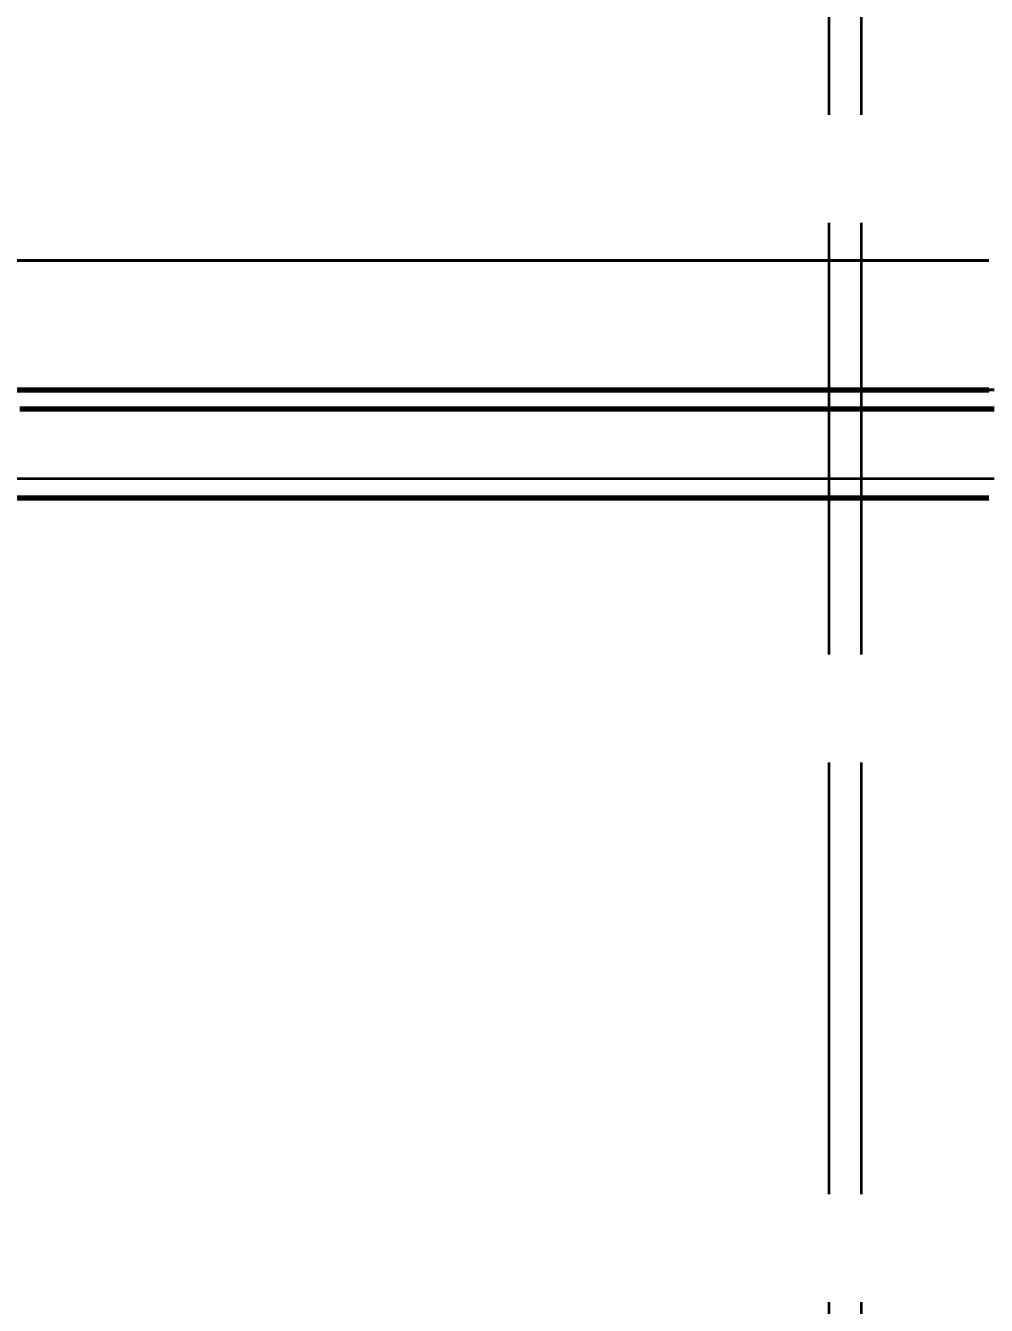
# Model space of a CAD drawing. Header units: millimetres. Extents: x 0 to 2208, y 0 to 420.
# Drawn here: x 95.26 to 104.16, y 209.91 to 221.77 of the extents above; entities that cross this region are included whole.
import ezdxf

# ---------------------------------------------------------------- set-up
doc = ezdxf.new("R2010")
doc.units = ezdxf.units.MM
doc.linetypes.add('IRAM-E-TRAZOS', pattern=[5, 4, -1])
for name, color, linetype, lineweight in [('01-VISIBLE', 7, 'CONTINUOUS', 70), ('02-OCULTA', 4, 'IRAM-E-TRAZOS', 35), ('04-COTA', 3, 'CONTINUOUS', 18)]:
    doc.layers.add(name, color=color, linetype=linetype, lineweight=lineweight)
doc.styles.add('ISO3098', font='isocpeur.ttf')
doc.dimstyles.new('FLAMA-IRAM', dxfattribs={"dimtxt": 3.5, "dimasz": 3.5, "dimexe": 2, "dimexo": 1.5, "dimgap": 1, "dimtad": 1, "dimdec": 1, "dimtxsty": 'ISO3098', "dimblk": 'IRAM_FLECHA', "dimblk1": 'IRAM_FLECHA', "dimblk2": 'IRAM_FLECHA', "dimcen": 2.5, "dimclrd": 256, "dimclre": 256, "dimclrt": 256, "dimazin": 3, "dimtfac": 1, "dimtmove": 0, "dimatfit": 3, "dimlwd": 18, "dimlwe": 18})

# ---------------------------------------------------------------- blocks, each defined once
blk = doc.blocks.new('IRAM_FLECHA')
blk.add_solid([(0, 0), (-1, 0.125), (-1, -0.125)])

msp = doc.modelspace()

# ---------------------------------------------------------------- linework, layer by layer
at = {"layer": '01-VISIBLE'}
for points in [[(95.183, 218.391), (95.283, 218.391), (95.383, 218.391), (95.483, 218.391), (95.583, 218.391), (95.683, 218.391), (95.783, 218.391), (95.883, 218.391), (95.983, 218.391), (96.083, 218.391), (96.183, 218.391), (96.283, 218.391), (96.383, 218.391), (96.483, 218.391), (96.583, 218.391), (96.683, 218.391), (96.783, 218.391), (96.883, 218.391), (96.983, 218.391), (97.083, 218.391), (97.183, 218.391), (97.283, 218.391), (97.383, 218.391), (97.483, 218.391), (97.583, 218.391), (97.683, 218.391), (97.783, 218.391), (97.883, 218.391), (97.983, 218.391), (98.083, 218.391), (98.183, 218.391), (98.283, 218.391), (98.383, 218.391), (98.483, 218.391), (98.583, 218.391), (98.683, 218.391), (98.783, 218.391), (98.883, 218.391), (98.983, 218.391), (99.083, 218.391), (99.183, 218.391), (99.283, 218.391), (99.383, 218.391), (99.483, 218.391), (99.583, 218.391), (99.683, 218.391), (99.783, 218.391), (99.883, 218.391), (99.983, 218.391), (100.083, 218.391), (100.183, 218.391), (100.283, 218.391), (100.383, 218.391), (100.483, 218.391), (100.583, 218.391), (100.683, 218.391), (100.783, 218.391), (100.883, 218.391), (100.983, 218.391), (101.083, 218.391), (101.183, 218.391), (101.283, 218.391), (101.383, 218.391), (101.483, 218.391), (101.583, 218.391), (101.683, 218.391), (101.783, 218.391), (101.883, 218.391), (101.983, 218.391), (102.083, 218.391), (102.183, 218.391), (102.283, 218.391), (102.383, 218.391), (102.483, 218.391), (102.583, 218.391), (102.683, 218.391), (102.783, 218.391), (102.883, 218.391), (102.983, 218.391), (103.083, 218.391), (103.183, 218.391), (103.283, 218.391), (103.383, 218.391), (103.483, 218.391), (103.583, 218.391), (103.683, 218.391), (103.783, 218.391), (103.883, 218.391), (103.983, 218.391), (104.083, 218.391), (104.183, 218.391)], [(104.231, 218.211), (104.131, 218.211), (104.031, 218.211), (103.93, 218.211), (103.83, 218.211), (103.73, 218.211), (103.63, 218.211), (103.529, 218.211), (103.429, 218.211), (103.329, 218.211), (103.229, 218.211), (103.128, 218.211), (103.028, 218.211), (102.928, 218.211), (102.827, 218.211), (102.727, 218.211), (102.627, 218.211), (102.527, 218.211), (102.426, 218.211), (102.326, 218.211), (102.226, 218.211), (102.125, 218.211), (102.025, 218.211), (101.925, 218.211), (101.825, 218.211), (101.724, 218.211), (101.624, 218.211), (101.524, 218.211), (101.424, 218.211), (101.323, 218.211), (101.223, 218.211), (101.123, 218.211), (101.022, 218.211), (100.922, 218.211), (100.822, 218.211), (100.722, 218.211), (100.621, 218.211), (100.521, 218.211), (100.421, 218.211), (100.32, 218.211), (100.22, 218.211), (100.12, 218.211), (100.02, 218.211), (99.919, 218.211), (99.819, 218.211), (99.719, 218.211), (99.618, 218.211), (99.518, 218.211), (99.418, 218.211), (99.318, 218.211), (99.217, 218.211), (99.117, 218.211), (99.017, 218.211), (98.917, 218.211), (98.816, 218.211), (98.716, 218.211), (98.616, 218.211), (98.515, 218.211), (98.415, 218.211), (98.315, 218.211), (98.215, 218.211), (98.114, 218.211), (98.014, 218.211), (97.914, 218.211), (97.813, 218.211), (97.713, 218.211), (97.613, 218.211), (97.513, 218.211), (97.412, 218.211), (97.312, 218.211), (97.212, 218.211), (97.111, 218.211), (97.011, 218.211), (96.911, 218.211), (96.811, 218.211), (96.71, 218.211), (96.61, 218.211), (96.51, 218.211), (96.41, 218.211), (96.309, 218.211), (96.209, 218.211), (96.109, 218.211), (96.008, 218.211), (95.908, 218.211), (95.808, 218.211), (95.708, 218.211), (95.607, 218.211), (95.507, 218.211), (95.407, 218.211), (95.306, 218.211), (95.206, 218.211)], [(95.183, 217.391), (95.283, 217.391), (95.383, 217.391), (95.483, 217.391), (95.583, 217.391), (95.683, 217.391), (95.783, 217.391), (95.883, 217.391), (95.983, 217.391), (96.083, 217.391), (96.183, 217.391), (96.283, 217.391), (96.383, 217.391), (96.483, 217.391), (96.583, 217.391), (96.683, 217.391), (96.783, 217.391), (96.883, 217.391), (96.983, 217.391), (97.083, 217.391), (97.183, 217.391), (97.283, 217.391), (97.383, 217.391), (97.483, 217.391), (97.583, 217.391), (97.683, 217.391), (97.783, 217.391), (97.883, 217.391), (97.983, 217.391), (98.083, 217.391), (98.183, 217.391), (98.283, 217.391), (98.383, 217.391), (98.483, 217.391), (98.583, 217.391), (98.683, 217.391), (98.783, 217.391), (98.883, 217.391), (98.983, 217.391), (99.083, 217.391), (99.183, 217.391), (99.283, 217.391), (99.383, 217.391), (99.483, 217.391), (99.583, 217.391), (99.683, 217.391), (99.783, 217.391), (99.883, 217.391), (99.983, 217.391), (100.083, 217.391), (100.183, 217.391), (100.283, 217.391), (100.383, 217.391), (100.483, 217.391), (100.583, 217.391), (100.683, 217.391), (100.783, 217.391), (100.883, 217.391), (100.983, 217.391), (101.083, 217.391), (101.183, 217.391), (101.283, 217.391), (101.383, 217.391), (101.483, 217.391), (101.583, 217.391), (101.683, 217.391), (101.783, 217.391), (101.883, 217.391), (101.983, 217.391), (102.083, 217.391), (102.183, 217.391), (102.283, 217.391), (102.383, 217.391), (102.483, 217.391), (102.583, 217.391), (102.683, 217.391), (102.783, 217.391), (102.883, 217.391), (102.983, 217.391), (103.083, 217.391), (103.183, 217.391), (103.283, 217.391), (103.383, 217.391), (103.483, 217.391), (103.583, 217.391), (103.683, 217.391), (103.783, 217.391), (103.883, 217.391), (103.983, 217.391), (104.083, 217.391), (104.183, 217.391)]]:
    msp.add_lwpolyline(points, dxfattribs=at)
at = {"layer": '02-OCULTA'}
for p, q in [((102.703, 125.939), (102.703, 231.319)), ((103.003, 125.939), (103.003, 231.319))]:
    msp.add_line(p, q, dxfattribs=at)
for points in [[(104.183, 219.591), (104.083, 219.591), (103.983, 219.591), (103.883, 219.591), (103.783, 219.591), (103.683, 219.591), (103.583, 219.591), (103.483, 219.591), (103.383, 219.591), (103.283, 219.591), (103.183, 219.591), (103.083, 219.591), (102.983, 219.591), (102.883, 219.591), (102.783, 219.591), (102.683, 219.591), (102.583, 219.591), (102.483, 219.591), (102.383, 219.591), (102.283, 219.591), (102.183, 219.591), (102.083, 219.591), (101.983, 219.591), (101.883, 219.591), (101.783, 219.591), (101.683, 219.591), (101.583, 219.591), (101.483, 219.591), (101.383, 219.591), (101.283, 219.591), (101.183, 219.591), (101.083, 219.591), (100.983, 219.591), (100.883, 219.591), (100.783, 219.591), (100.683, 219.591), (100.583, 219.591), (100.483, 219.591), (100.383, 219.591), (100.283, 219.591), (100.183, 219.591), (100.083, 219.591), (99.983, 219.591), (99.883, 219.591), (99.783, 219.591), (99.683, 219.591), (99.583, 219.591), (99.483, 219.591), (99.383, 219.591), (99.283, 219.591), (99.183, 219.591), (99.083, 219.591), (98.983, 219.591), (98.883, 219.591), (98.783, 219.591), (98.683, 219.591), (98.583, 219.591), (98.483, 219.591), (98.383, 219.591), (98.283, 219.591), (98.183, 219.591), (98.083, 219.591), (97.983, 219.591), (97.883, 219.591), (97.783, 219.591), (97.683, 219.591), (97.583, 219.591), (97.483, 219.591), (97.383, 219.591), (97.283, 219.591), (97.183, 219.591), (97.083, 219.591), (96.983, 219.591), (96.883, 219.591), (96.783, 219.591), (96.683, 219.591), (96.583, 219.591), (96.483, 219.591), (96.383, 219.591), (96.283, 219.591), (96.183, 219.591), (96.083, 219.591), (95.983, 219.591), (95.883, 219.591), (95.783, 219.591), (95.683, 219.591), (95.583, 219.591), (95.483, 219.591), (95.383, 219.591), (95.283, 219.591), (95.183, 219.591)], [(95.183, 219.591), (95.283, 219.591), (95.383, 219.591), (95.483, 219.591), (95.583, 219.591), (95.683, 219.591), (95.783, 219.591), (95.883, 219.591), (95.983, 219.591), (96.083, 219.591), (96.183, 219.591), (96.283, 219.591), (96.383, 219.591), (96.483, 219.591), (96.583, 219.591), (96.683, 219.591), (96.783, 219.591), (96.883, 219.591), (96.983, 219.591), (97.083, 219.591), (97.183, 219.591), (97.283, 219.591), (97.383, 219.591), (97.483, 219.591), (97.583, 219.591), (97.683, 219.591), (97.783, 219.591), (97.883, 219.591), (97.983, 219.591), (98.083, 219.591), (98.183, 219.591), (98.283, 219.591), (98.383, 219.591), (98.483, 219.591), (98.583, 219.591), (98.683, 219.591), (98.783, 219.591), (98.883, 219.591), (98.983, 219.591), (99.083, 219.591), (99.183, 219.591), (99.283, 219.591), (99.383, 219.591), (99.483, 219.591), (99.583, 219.591), (99.683, 219.591), (99.783, 219.591), (99.883, 219.591), (99.983, 219.591), (100.083, 219.591), (100.183, 219.591), (100.283, 219.591), (100.383, 219.591), (100.483, 219.591), (100.583, 219.591), (100.683, 219.591), (100.783, 219.591), (100.883, 219.591), (100.983, 219.591), (101.083, 219.591), (101.183, 219.591), (101.283, 219.591), (101.383, 219.591), (101.483, 219.591), (101.583, 219.591), (101.683, 219.591), (101.783, 219.591), (101.883, 219.591), (101.983, 219.591), (102.083, 219.591), (102.183, 219.591), (102.283, 219.591), (102.383, 219.591), (102.483, 219.591), (102.583, 219.591), (102.683, 219.591), (102.783, 219.591), (102.883, 219.591), (102.983, 219.591), (103.083, 219.591), (103.183, 219.591), (103.283, 219.591), (103.383, 219.591), (103.483, 219.591), (103.583, 219.591), (103.683, 219.591), (103.783, 219.591), (103.883, 219.591), (103.983, 219.591), (104.083, 219.591), (104.183, 219.591)], [(104.183, 219.591), (104.083, 219.591), (103.983, 219.591), (103.883, 219.591), (103.783, 219.591), (103.683, 219.591), (103.583, 219.591), (103.483, 219.591), (103.383, 219.591), (103.283, 219.591), (103.183, 219.591), (103.083, 219.591), (102.983, 219.591), (102.883, 219.591), (102.783, 219.591), (102.683, 219.591), (102.583, 219.591), (102.483, 219.591), (102.383, 219.591), (102.283, 219.591), (102.183, 219.591), (102.083, 219.591), (101.983, 219.591), (101.883, 219.591), (101.783, 219.591), (101.683, 219.591), (101.583, 219.591), (101.483, 219.591), (101.383, 219.591), (101.283, 219.591), (101.183, 219.591), (101.083, 219.591), (100.983, 219.591), (100.883, 219.591), (100.783, 219.591), (100.683, 219.591), (100.583, 219.591), (100.483, 219.591), (100.383, 219.591), (100.283, 219.591), (100.183, 219.591), (100.083, 219.591), (99.983, 219.591), (99.883, 219.591), (99.783, 219.591), (99.683, 219.591), (99.583, 219.591), (99.483, 219.591), (99.383, 219.591), (99.283, 219.591), (99.183, 219.591), (99.083, 219.591), (98.983, 219.591), (98.883, 219.591), (98.783, 219.591), (98.683, 219.591), (98.583, 219.591), (98.483, 219.591), (98.383, 219.591), (98.283, 219.591), (98.183, 219.591), (98.083, 219.591), (97.983, 219.591), (97.883, 219.591), (97.783, 219.591), (97.683, 219.591), (97.583, 219.591), (97.483, 219.591), (97.383, 219.591), (97.283, 219.591), (97.183, 219.591), (97.083, 219.591), (96.983, 219.591), (96.883, 219.591), (96.783, 219.591), (96.683, 219.591), (96.583, 219.591), (96.483, 219.591), (96.383, 219.591), (96.283, 219.591), (96.183, 219.591), (96.083, 219.591), (95.983, 219.591), (95.883, 219.591), (95.783, 219.591), (95.683, 219.591), (95.583, 219.591), (95.483, 219.591), (95.383, 219.591), (95.283, 219.591), (95.183, 219.591)], [(95.183, 219.591), (95.283, 219.591), (95.383, 219.591), (95.483, 219.591), (95.583, 219.591), (95.683, 219.591), (95.783, 219.591), (95.883, 219.591), (95.983, 219.591), (96.083, 219.591), (96.183, 219.591), (96.283, 219.591), (96.383, 219.591), (96.483, 219.591), (96.583, 219.591), (96.683, 219.591), (96.783, 219.591), (96.883, 219.591), (96.983, 219.591), (97.083, 219.591), (97.183, 219.591), (97.283, 219.591), (97.383, 219.591), (97.483, 219.591), (97.583, 219.591), (97.683, 219.591), (97.783, 219.591), (97.883, 219.591), (97.983, 219.591), (98.083, 219.591), (98.183, 219.591), (98.283, 219.591), (98.383, 219.591), (98.483, 219.591), (98.583, 219.591), (98.683, 219.591), (98.783, 219.591), (98.883, 219.591), (98.983, 219.591), (99.083, 219.591), (99.183, 219.591), (99.283, 219.591), (99.383, 219.591), (99.483, 219.591), (99.583, 219.591), (99.683, 219.591), (99.783, 219.591), (99.883, 219.591), (99.983, 219.591), (100.083, 219.591), (100.183, 219.591), (100.283, 219.591), (100.383, 219.591), (100.483, 219.591), (100.583, 219.591), (100.683, 219.591), (100.783, 219.591), (100.883, 219.591), (100.983, 219.591), (101.083, 219.591), (101.183, 219.591), (101.283, 219.591), (101.383, 219.591), (101.483, 219.591), (101.583, 219.591), (101.683, 219.591), (101.783, 219.591), (101.883, 219.591), (101.983, 219.591), (102.083, 219.591), (102.183, 219.591), (102.283, 219.591), (102.383, 219.591), (102.483, 219.591), (102.583, 219.591), (102.683, 219.591), (102.783, 219.591), (102.883, 219.591), (102.983, 219.591), (103.083, 219.591), (103.183, 219.591), (103.283, 219.591), (103.383, 219.591), (103.483, 219.591), (103.583, 219.591), (103.683, 219.591), (103.783, 219.591), (103.883, 219.591), (103.983, 219.591), (104.083, 219.591), (104.183, 219.591)], [(104.183, 218.391), (104.083, 218.391), (103.983, 218.391), (103.883, 218.391), (103.783, 218.391), (103.683, 218.391), (103.583, 218.391), (103.483, 218.391), (103.383, 218.391), (103.283, 218.391), (103.183, 218.391), (103.083, 218.391), (102.983, 218.391), (102.883, 218.391), (102.783, 218.391), (102.683, 218.391), (102.583, 218.391), (102.483, 218.391), (102.383, 218.391), (102.283, 218.391), (102.183, 218.391), (102.083, 218.391), (101.983, 218.391), (101.883, 218.391), (101.783, 218.391), (101.683, 218.391), (101.583, 218.391), (101.483, 218.391), (101.383, 218.391), (101.283, 218.391), (101.183, 218.391), (101.083, 218.391), (100.983, 218.391), (100.883, 218.391), (100.783, 218.391), (100.683, 218.391), (100.583, 218.391), (100.483, 218.391), (100.383, 218.391), (100.283, 218.391), (100.183, 218.391), (100.083, 218.391), (99.983, 218.391), (99.883, 218.391), (99.783, 218.391), (99.683, 218.391), (99.583, 218.391), (99.483, 218.391), (99.383, 218.391), (99.283, 218.391), (99.183, 218.391), (99.083, 218.391), (98.983, 218.391), (98.883, 218.391), (98.783, 218.391), (98.683, 218.391), (98.583, 218.391), (98.483, 218.391), (98.383, 218.391), (98.283, 218.391), (98.183, 218.391), (98.083, 218.391), (97.983, 218.391), (97.883, 218.391), (97.783, 218.391), (97.683, 218.391), (97.583, 218.391), (97.483, 218.391), (97.383, 218.391), (97.283, 218.391), (97.183, 218.391), (97.083, 218.391), (96.983, 218.391), (96.883, 218.391), (96.783, 218.391), (96.683, 218.391), (96.583, 218.391), (96.483, 218.391), (96.383, 218.391), (96.283, 218.391), (96.183, 218.391), (96.083, 218.391), (95.983, 218.391), (95.883, 218.391), (95.783, 218.391), (95.683, 218.391), (95.583, 218.391), (95.483, 218.391), (95.383, 218.391), (95.283, 218.391), (95.183, 218.391)], [(95.183, 218.391), (95.283, 218.391), (95.383, 218.391), (95.483, 218.391), (95.583, 218.391), (95.683, 218.391), (95.783, 218.391), (95.883, 218.391), (95.983, 218.391), (96.083, 218.391), (96.183, 218.391), (96.283, 218.391), (96.383, 218.391), (96.483, 218.391), (96.583, 218.391), (96.683, 218.391), (96.783, 218.391), (96.883, 218.391), (96.983, 218.391), (97.083, 218.391), (97.183, 218.391), (97.283, 218.391), (97.383, 218.391), (97.483, 218.391), (97.583, 218.391), (97.683, 218.391), (97.783, 218.391), (97.883, 218.391), (97.983, 218.391), (98.083, 218.391), (98.183, 218.391), (98.283, 218.391), (98.383, 218.391), (98.483, 218.391), (98.583, 218.391), (98.683, 218.391), (98.783, 218.391), (98.883, 218.391), (98.983, 218.391), (99.083, 218.391), (99.183, 218.391), (99.283, 218.391), (99.383, 218.391), (99.483, 218.391), (99.583, 218.391), (99.683, 218.391), (99.783, 218.391), (99.883, 218.391), (99.983, 218.391), (100.083, 218.391), (100.183, 218.391), (100.283, 218.391), (100.383, 218.391), (100.483, 218.391), (100.583, 218.391), (100.683, 218.391), (100.783, 218.391), (100.883, 218.391), (100.983, 218.391), (101.083, 218.391), (101.183, 218.391), (101.283, 218.391), (101.383, 218.391), (101.483, 218.391), (101.583, 218.391), (101.683, 218.391), (101.783, 218.391), (101.883, 218.391), (101.983, 218.391), (102.083, 218.391), (102.183, 218.391), (102.283, 218.391), (102.383, 218.391), (102.483, 218.391), (102.583, 218.391), (102.683, 218.391), (102.783, 218.391), (102.883, 218.391), (102.983, 218.391), (103.083, 218.391), (103.183, 218.391), (103.283, 218.391), (103.383, 218.391), (103.483, 218.391), (103.583, 218.391), (103.683, 218.391), (103.783, 218.391), (103.883, 218.391), (103.983, 218.391), (104.083, 218.391), (104.183, 218.391)], [(104.183, 218.391), (104.083, 218.391), (103.983, 218.391), (103.883, 218.391), (103.783, 218.391), (103.683, 218.391), (103.583, 218.391), (103.483, 218.391), (103.383, 218.391), (103.283, 218.391), (103.183, 218.391), (103.083, 218.391), (102.983, 218.391), (102.883, 218.391), (102.783, 218.391), (102.683, 218.391), (102.583, 218.391), (102.483, 218.391), (102.383, 218.391), (102.283, 218.391), (102.183, 218.391), (102.083, 218.391), (101.983, 218.391), (101.883, 218.391), (101.783, 218.391), (101.683, 218.391), (101.583, 218.391), (101.483, 218.391), (101.383, 218.391), (101.283, 218.391), (101.183, 218.391), (101.083, 218.391), (100.983, 218.391), (100.883, 218.391), (100.783, 218.391), (100.683, 218.391), (100.583, 218.391), (100.483, 218.391), (100.383, 218.391), (100.283, 218.391), (100.183, 218.391), (100.083, 218.391), (99.983, 218.391), (99.883, 218.391), (99.783, 218.391), (99.683, 218.391), (99.583, 218.391), (99.483, 218.391), (99.383, 218.391), (99.283, 218.391), (99.183, 218.391), (99.083, 218.391), (98.983, 218.391), (98.883, 218.391), (98.783, 218.391), (98.683, 218.391), (98.583, 218.391), (98.483, 218.391), (98.383, 218.391), (98.283, 218.391), (98.183, 218.391), (98.083, 218.391), (97.983, 218.391), (97.883, 218.391), (97.783, 218.391), (97.683, 218.391), (97.583, 218.391), (97.483, 218.391), (97.383, 218.391), (97.283, 218.391), (97.183, 218.391), (97.083, 218.391), (96.983, 218.391), (96.883, 218.391), (96.783, 218.391), (96.683, 218.391), (96.583, 218.391), (96.483, 218.391), (96.383, 218.391), (96.283, 218.391), (96.183, 218.391), (96.083, 218.391), (95.983, 218.391), (95.883, 218.391), (95.783, 218.391), (95.683, 218.391), (95.583, 218.391), (95.483, 218.391), (95.383, 218.391), (95.283, 218.391), (95.183, 218.391)], [(95.183, 218.391), (95.283, 218.391), (95.383, 218.391), (95.483, 218.391), (95.583, 218.391), (95.683, 218.391), (95.783, 218.391), (95.883, 218.391), (95.983, 218.391), (96.083, 218.391), (96.183, 218.391), (96.283, 218.391), (96.383, 218.391), (96.483, 218.391), (96.583, 218.391), (96.683, 218.391), (96.783, 218.391), (96.883, 218.391), (96.983, 218.391), (97.083, 218.391), (97.183, 218.391), (97.283, 218.391), (97.383, 218.391), (97.483, 218.391), (97.583, 218.391), (97.683, 218.391), (97.783, 218.391), (97.883, 218.391), (97.983, 218.391), (98.083, 218.391), (98.183, 218.391), (98.283, 218.391), (98.383, 218.391), (98.483, 218.391), (98.583, 218.391), (98.683, 218.391), (98.783, 218.391), (98.883, 218.391), (98.983, 218.391), (99.083, 218.391), (99.183, 218.391), (99.283, 218.391), (99.383, 218.391), (99.483, 218.391), (99.583, 218.391), (99.683, 218.391), (99.783, 218.391), (99.883, 218.391), (99.983, 218.391), (100.083, 218.391), (100.183, 218.391), (100.283, 218.391), (100.383, 218.391), (100.483, 218.391), (100.583, 218.391), (100.683, 218.391), (100.783, 218.391), (100.883, 218.391), (100.983, 218.391), (101.083, 218.391), (101.183, 218.391), (101.283, 218.391), (101.383, 218.391), (101.483, 218.391), (101.583, 218.391), (101.683, 218.391), (101.783, 218.391), (101.883, 218.391), (101.983, 218.391), (102.083, 218.391), (102.183, 218.391), (102.283, 218.391), (102.383, 218.391), (102.483, 218.391), (102.583, 218.391), (102.683, 218.391), (102.783, 218.391), (102.883, 218.391), (102.983, 218.391), (103.083, 218.391), (103.183, 218.391), (103.283, 218.391), (103.383, 218.391), (103.483, 218.391), (103.583, 218.391), (103.683, 218.391), (103.783, 218.391), (103.883, 218.391), (103.983, 218.391), (104.083, 218.391), (104.183, 218.391)], [(104.183, 218.391), (104.083, 218.391), (103.983, 218.391), (103.883, 218.391), (103.783, 218.391), (103.683, 218.391), (103.583, 218.391), (103.483, 218.391), (103.383, 218.391), (103.283, 218.391), (103.183, 218.391), (103.083, 218.391), (102.983, 218.391), (102.883, 218.391), (102.783, 218.391), (102.683, 218.391), (102.583, 218.391), (102.483, 218.391), (102.383, 218.391), (102.283, 218.391), (102.183, 218.391), (102.083, 218.391), (101.983, 218.391), (101.883, 218.391), (101.783, 218.391), (101.683, 218.391), (101.583, 218.391), (101.483, 218.391), (101.383, 218.391), (101.283, 218.391), (101.183, 218.391), (101.083, 218.391), (100.983, 218.391), (100.883, 218.391), (100.783, 218.391), (100.683, 218.391), (100.583, 218.391), (100.483, 218.391), (100.383, 218.391), (100.283, 218.391), (100.183, 218.391), (100.083, 218.391), (99.983, 218.391), (99.883, 218.391), (99.783, 218.391), (99.683, 218.391), (99.583, 218.391), (99.483, 218.391), (99.383, 218.391), (99.283, 218.391), (99.183, 218.391), (99.083, 218.391), (98.983, 218.391), (98.883, 218.391), (98.783, 218.391), (98.683, 218.391), (98.583, 218.391), (98.483, 218.391), (98.383, 218.391), (98.283, 218.391), (98.183, 218.391), (98.083, 218.391), (97.983, 218.391), (97.883, 218.391), (97.783, 218.391), (97.683, 218.391), (97.583, 218.391), (97.483, 218.391), (97.383, 218.391), (97.283, 218.391), (97.183, 218.391), (97.083, 218.391), (96.983, 218.391), (96.883, 218.391), (96.783, 218.391), (96.683, 218.391), (96.583, 218.391), (96.483, 218.391), (96.383, 218.391), (96.283, 218.391), (96.183, 218.391), (96.083, 218.391), (95.983, 218.391), (95.883, 218.391), (95.783, 218.391), (95.683, 218.391), (95.583, 218.391), (95.483, 218.391), (95.383, 218.391), (95.283, 218.391), (95.183, 218.391)], [(104.232, 218.391), (104.132, 218.391), (104.032, 218.391), (103.931, 218.391), (103.831, 218.391), (103.731, 218.391), (103.631, 218.391), (103.531, 218.391), (103.431, 218.391), (103.33, 218.391), (103.23, 218.391), (103.13, 218.391), (103.03, 218.391), (102.93, 218.391), (102.83, 218.391), (102.729, 218.391), (102.629, 218.391), (102.529, 218.391), (102.429, 218.391), (102.329, 218.391), (102.229, 218.391), (102.128, 218.391), (102.028, 218.391), (101.928, 218.391), (101.828, 218.391), (101.728, 218.391), (101.628, 218.391), (101.527, 218.391), (101.427, 218.391), (101.327, 218.391), (101.227, 218.391), (101.127, 218.391), (101.027, 218.391), (100.926, 218.391), (100.826, 218.391), (100.726, 218.391), (100.626, 218.391), (100.526, 218.391), (100.426, 218.391), (100.325, 218.391), (100.225, 218.391), (100.125, 218.391), (100.025, 218.391), (99.925, 218.391), (99.825, 218.391), (99.724, 218.391), (99.624, 218.391), (99.524, 218.391), (99.424, 218.391), (99.324, 218.391), (99.224, 218.391), (99.123, 218.391), (99.023, 218.391), (98.923, 218.391), (98.823, 218.391), (98.723, 218.391), (98.623, 218.391), (98.522, 218.391), (98.422, 218.391), (98.322, 218.391), (98.222, 218.391), (98.122, 218.391), (98.022, 218.391), (97.921, 218.391), (97.821, 218.391), (97.721, 218.391), (97.621, 218.391), (97.521, 218.391), (97.421, 218.391), (97.32, 218.391), (97.22, 218.391), (97.12, 218.391), (97.02, 218.391), (96.92, 218.391), (96.82, 218.391), (96.719, 218.391), (96.619, 218.391), (96.519, 218.391), (96.419, 218.391), (96.319, 218.391), (96.219, 218.391), (96.118, 218.391), (96.018, 218.391), (95.918, 218.391), (95.818, 218.391), (95.718, 218.391), (95.617, 218.391), (95.517, 218.391), (95.417, 218.391), (95.317, 218.391), (95.217, 218.391)], [(95.217, 218.391), (95.317, 218.391), (95.417, 218.391), (95.517, 218.391), (95.617, 218.391), (95.718, 218.391), (95.818, 218.391), (95.918, 218.391), (96.018, 218.391), (96.118, 218.391), (96.219, 218.391), (96.319, 218.391), (96.419, 218.391), (96.519, 218.391), (96.619, 218.391), (96.719, 218.391), (96.82, 218.391), (96.92, 218.391), (97.02, 218.391), (97.12, 218.391), (97.22, 218.391), (97.32, 218.391), (97.421, 218.391), (97.521, 218.391), (97.621, 218.391), (97.721, 218.391), (97.821, 218.391), (97.921, 218.391), (98.022, 218.391), (98.122, 218.391), (98.222, 218.391), (98.322, 218.391), (98.422, 218.391), (98.522, 218.391), (98.623, 218.391), (98.723, 218.391), (98.823, 218.391), (98.923, 218.391), (99.023, 218.391), (99.123, 218.391), (99.224, 218.391), (99.324, 218.391), (99.424, 218.391), (99.524, 218.391), (99.624, 218.391), (99.724, 218.391), (99.825, 218.391), (99.925, 218.391), (100.025, 218.391), (100.125, 218.391), (100.225, 218.391), (100.325, 218.391), (100.426, 218.391), (100.526, 218.391), (100.626, 218.391), (100.726, 218.391), (100.826, 218.391), (100.926, 218.391), (101.027, 218.391), (101.127, 218.391), (101.227, 218.391), (101.327, 218.391), (101.427, 218.391), (101.527, 218.391), (101.628, 218.391), (101.728, 218.391), (101.828, 218.391), (101.928, 218.391), (102.028, 218.391), (102.128, 218.391), (102.229, 218.391), (102.329, 218.391), (102.429, 218.391), (102.529, 218.391), (102.629, 218.391), (102.729, 218.391), (102.83, 218.391), (102.93, 218.391), (103.03, 218.391), (103.13, 218.391), (103.23, 218.391), (103.33, 218.391), (103.431, 218.391), (103.531, 218.391), (103.631, 218.391), (103.731, 218.391), (103.831, 218.391), (103.931, 218.391), (104.032, 218.391), (104.132, 218.391), (104.232, 218.391)], [(104.232, 218.211), (104.132, 218.211), (104.032, 218.211), (103.932, 218.211), (103.832, 218.211), (103.732, 218.211), (103.632, 218.211), (103.531, 218.211), (103.431, 218.211), (103.331, 218.211), (103.231, 218.211), (103.131, 218.211), (103.031, 218.211), (102.931, 218.211), (102.831, 218.211), (102.73, 218.211), (102.63, 218.211), (102.53, 218.211), (102.43, 218.211), (102.33, 218.211), (102.23, 218.211), (102.13, 218.211), (102.03, 218.211), (101.929, 218.211), (101.829, 218.211), (101.729, 218.211), (101.629, 218.211), (101.529, 218.211), (101.429, 218.211), (101.329, 218.211), (101.229, 218.211), (101.128, 218.211), (101.028, 218.211), (100.928, 218.211), (100.828, 218.211), (100.728, 218.211), (100.628, 218.211), (100.528, 218.211), (100.428, 218.211), (100.327, 218.211), (100.227, 218.211), (100.127, 218.211), (100.027, 218.211), (99.927, 218.211), (99.827, 218.211), (99.727, 218.211), (99.627, 218.211), (99.526, 218.211), (99.426, 218.211), (99.326, 218.211), (99.226, 218.211), (99.126, 218.211), (99.026, 218.211), (98.926, 218.211), (98.826, 218.211), (98.725, 218.211), (98.625, 218.211), (98.525, 218.211), (98.425, 218.211), (98.325, 218.211), (98.225, 218.211), (98.125, 218.211), (98.025, 218.211), (97.924, 218.211), (97.824, 218.211), (97.724, 218.211), (97.624, 218.211), (97.524, 218.211), (97.424, 218.211), (97.324, 218.211), (97.224, 218.211), (97.123, 218.211), (97.023, 218.211), (96.923, 218.211), (96.823, 218.211), (96.723, 218.211), (96.623, 218.211), (96.523, 218.211), (96.423, 218.211), (96.322, 218.211), (96.222, 218.211), (96.122, 218.211), (96.022, 218.211), (95.922, 218.211), (95.822, 218.211), (95.722, 218.211), (95.622, 218.211), (95.522, 218.211), (95.421, 218.211), (95.321, 218.211), (95.221, 218.211)], [(95.183, 217.571), (95.283, 217.571), (95.383, 217.571), (95.483, 217.571), (95.583, 217.571), (95.683, 217.571), (95.783, 217.571), (95.883, 217.571), (95.983, 217.571), (96.083, 217.571), (96.183, 217.571), (96.283, 217.571), (96.383, 217.571), (96.483, 217.571), (96.583, 217.571), (96.683, 217.571), (96.783, 217.571), (96.883, 217.571), (96.983, 217.571), (97.083, 217.571), (97.183, 217.571), (97.283, 217.571), (97.383, 217.571), (97.483, 217.571), (97.583, 217.571), (97.683, 217.571), (97.783, 217.571), (97.883, 217.571), (97.983, 217.571), (98.083, 217.571), (98.183, 217.571), (98.283, 217.571), (98.383, 217.571), (98.483, 217.571), (98.583, 217.571), (98.683, 217.571), (98.783, 217.571), (98.883, 217.571), (98.983, 217.571), (99.083, 217.571), (99.183, 217.571), (99.283, 217.571), (99.383, 217.571), (99.483, 217.571), (99.583, 217.571), (99.683, 217.571), (99.783, 217.571), (99.883, 217.571), (99.983, 217.571), (100.083, 217.571), (100.183, 217.571), (100.283, 217.571), (100.383, 217.571), (100.483, 217.571), (100.583, 217.571), (100.683, 217.571), (100.783, 217.571), (100.883, 217.571), (100.983, 217.571), (101.083, 217.571), (101.183, 217.571), (101.283, 217.571), (101.383, 217.571), (101.483, 217.571), (101.583, 217.571), (101.683, 217.571), (101.783, 217.571), (101.883, 217.571), (101.983, 217.571), (102.083, 217.571), (102.183, 217.571), (102.283, 217.571), (102.383, 217.571), (102.483, 217.571), (102.583, 217.571), (102.683, 217.571), (102.783, 217.571), (102.883, 217.571), (102.983, 217.571), (103.083, 217.571), (103.183, 217.571), (103.283, 217.571), (103.383, 217.571), (103.483, 217.571), (103.583, 217.571), (103.683, 217.571), (103.783, 217.571), (103.883, 217.571), (103.983, 217.571), (104.083, 217.571), (104.183, 217.571)], [(95.206, 217.571), (95.306, 217.571), (95.407, 217.571), (95.507, 217.571), (95.607, 217.571), (95.708, 217.571), (95.808, 217.571), (95.908, 217.571), (96.008, 217.571), (96.109, 217.571), (96.209, 217.571), (96.309, 217.571), (96.41, 217.571), (96.51, 217.571), (96.61, 217.571), (96.71, 217.571), (96.811, 217.571), (96.911, 217.571), (97.011, 217.571), (97.111, 217.571), (97.212, 217.571), (97.312, 217.571), (97.412, 217.571), (97.513, 217.571), (97.613, 217.571), (97.713, 217.571), (97.813, 217.571), (97.914, 217.571), (98.014, 217.571), (98.114, 217.571), (98.215, 217.571), (98.315, 217.571), (98.415, 217.571), (98.515, 217.571), (98.616, 217.571), (98.716, 217.571), (98.816, 217.571), (98.917, 217.571), (99.017, 217.571), (99.117, 217.571), (99.217, 217.571), (99.318, 217.571), (99.418, 217.571), (99.518, 217.571), (99.618, 217.571), (99.719, 217.571), (99.819, 217.571), (99.919, 217.571), (100.02, 217.571), (100.12, 217.571), (100.22, 217.571), (100.32, 217.571), (100.421, 217.571), (100.521, 217.571), (100.621, 217.571), (100.722, 217.571), (100.822, 217.571), (100.922, 217.571), (101.022, 217.571), (101.123, 217.571), (101.223, 217.571), (101.323, 217.571), (101.424, 217.571), (101.524, 217.571), (101.624, 217.571), (101.724, 217.571), (101.825, 217.571), (101.925, 217.571), (102.025, 217.571), (102.125, 217.571), (102.226, 217.571), (102.326, 217.571), (102.426, 217.571), (102.527, 217.571), (102.627, 217.571), (102.727, 217.571), (102.827, 217.571), (102.928, 217.571), (103.028, 217.571), (103.128, 217.571), (103.229, 217.571), (103.329, 217.571), (103.429, 217.571), (103.529, 217.571), (103.63, 217.571), (103.73, 217.571), (103.83, 217.571), (103.93, 217.571), (104.031, 217.571), (104.131, 217.571), (104.231, 217.571)], [(104.183, 217.391), (104.083, 217.391), (103.983, 217.391), (103.883, 217.391), (103.783, 217.391), (103.683, 217.391), (103.583, 217.391), (103.483, 217.391), (103.383, 217.391), (103.283, 217.391), (103.183, 217.391), (103.083, 217.391), (102.983, 217.391), (102.883, 217.391), (102.783, 217.391), (102.683, 217.391), (102.583, 217.391), (102.483, 217.391), (102.383, 217.391), (102.283, 217.391), (102.183, 217.391), (102.083, 217.391), (101.983, 217.391), (101.883, 217.391), (101.783, 217.391), (101.683, 217.391), (101.583, 217.391), (101.483, 217.391), (101.383, 217.391), (101.283, 217.391), (101.183, 217.391), (101.083, 217.391), (100.983, 217.391), (100.883, 217.391), (100.783, 217.391), (100.683, 217.391), (100.583, 217.391), (100.483, 217.391), (100.383, 217.391), (100.283, 217.391), (100.183, 217.391), (100.083, 217.391), (99.983, 217.391), (99.883, 217.391), (99.783, 217.391), (99.683, 217.391), (99.583, 217.391), (99.483, 217.391), (99.383, 217.391), (99.283, 217.391), (99.183, 217.391), (99.083, 217.391), (98.983, 217.391), (98.883, 217.391), (98.783, 217.391), (98.683, 217.391), (98.583, 217.391), (98.483, 217.391), (98.383, 217.391), (98.283, 217.391), (98.183, 217.391), (98.083, 217.391), (97.983, 217.391), (97.883, 217.391), (97.783, 217.391), (97.683, 217.391), (97.583, 217.391), (97.483, 217.391), (97.383, 217.391), (97.283, 217.391), (97.183, 217.391), (97.083, 217.391), (96.983, 217.391), (96.883, 217.391), (96.783, 217.391), (96.683, 217.391), (96.583, 217.391), (96.483, 217.391), (96.383, 217.391), (96.283, 217.391), (96.183, 217.391), (96.083, 217.391), (95.983, 217.391), (95.883, 217.391), (95.783, 217.391), (95.683, 217.391), (95.583, 217.391), (95.483, 217.391), (95.383, 217.391), (95.283, 217.391), (95.183, 217.391)], [(104.183, 217.391), (104.083, 217.391), (103.983, 217.391), (103.883, 217.391), (103.783, 217.391), (103.683, 217.391), (103.583, 217.391), (103.483, 217.391), (103.383, 217.391), (103.283, 217.391), (103.183, 217.391), (103.083, 217.391), (102.983, 217.391), (102.883, 217.391), (102.783, 217.391), (102.683, 217.391), (102.583, 217.391), (102.483, 217.391), (102.383, 217.391), (102.283, 217.391), (102.183, 217.391), (102.083, 217.391), (101.983, 217.391), (101.883, 217.391), (101.783, 217.391), (101.683, 217.391), (101.583, 217.391), (101.483, 217.391), (101.383, 217.391), (101.283, 217.391), (101.183, 217.391), (101.083, 217.391), (100.983, 217.391), (100.883, 217.391), (100.783, 217.391), (100.683, 217.391), (100.583, 217.391), (100.483, 217.391), (100.383, 217.391), (100.283, 217.391), (100.183, 217.391), (100.083, 217.391), (99.983, 217.391), (99.883, 217.391), (99.783, 217.391), (99.683, 217.391), (99.583, 217.391), (99.483, 217.391), (99.383, 217.391), (99.283, 217.391), (99.183, 217.391), (99.083, 217.391), (98.983, 217.391), (98.883, 217.391), (98.783, 217.391), (98.683, 217.391), (98.583, 217.391), (98.483, 217.391), (98.383, 217.391), (98.283, 217.391), (98.183, 217.391), (98.083, 217.391), (97.983, 217.391), (97.883, 217.391), (97.783, 217.391), (97.683, 217.391), (97.583, 217.391), (97.483, 217.391), (97.383, 217.391), (97.283, 217.391), (97.183, 217.391), (97.083, 217.391), (96.983, 217.391), (96.883, 217.391), (96.783, 217.391), (96.683, 217.391), (96.583, 217.391), (96.483, 217.391), (96.383, 217.391), (96.283, 217.391), (96.183, 217.391), (96.083, 217.391), (95.983, 217.391), (95.883, 217.391), (95.783, 217.391), (95.683, 217.391), (95.583, 217.391), (95.483, 217.391), (95.383, 217.391), (95.283, 217.391), (95.183, 217.391)], [(95.183, 217.391), (95.283, 217.391), (95.383, 217.391), (95.483, 217.391), (95.583, 217.391), (95.683, 217.391), (95.783, 217.391), (95.883, 217.391), (95.983, 217.391), (96.083, 217.391), (96.183, 217.391), (96.283, 217.391), (96.383, 217.391), (96.483, 217.391), (96.583, 217.391), (96.683, 217.391), (96.783, 217.391), (96.883, 217.391), (96.983, 217.391), (97.083, 217.391), (97.183, 217.391), (97.283, 217.391), (97.383, 217.391), (97.483, 217.391), (97.583, 217.391), (97.683, 217.391), (97.783, 217.391), (97.883, 217.391), (97.983, 217.391), (98.083, 217.391), (98.183, 217.391), (98.283, 217.391), (98.383, 217.391), (98.483, 217.391), (98.583, 217.391), (98.683, 217.391), (98.783, 217.391), (98.883, 217.391), (98.983, 217.391), (99.083, 217.391), (99.183, 217.391), (99.283, 217.391), (99.383, 217.391), (99.483, 217.391), (99.583, 217.391), (99.683, 217.391), (99.783, 217.391), (99.883, 217.391), (99.983, 217.391), (100.083, 217.391), (100.183, 217.391), (100.283, 217.391), (100.383, 217.391), (100.483, 217.391), (100.583, 217.391), (100.683, 217.391), (100.783, 217.391), (100.883, 217.391), (100.983, 217.391), (101.083, 217.391), (101.183, 217.391), (101.283, 217.391), (101.383, 217.391), (101.483, 217.391), (101.583, 217.391), (101.683, 217.391), (101.783, 217.391), (101.883, 217.391), (101.983, 217.391), (102.083, 217.391), (102.183, 217.391), (102.283, 217.391), (102.383, 217.391), (102.483, 217.391), (102.583, 217.391), (102.683, 217.391), (102.783, 217.391), (102.883, 217.391), (102.983, 217.391), (103.083, 217.391), (103.183, 217.391), (103.283, 217.391), (103.383, 217.391), (103.483, 217.391), (103.583, 217.391), (103.683, 217.391), (103.783, 217.391), (103.883, 217.391), (103.983, 217.391), (104.083, 217.391), (104.183, 217.391)]]:
    msp.add_lwpolyline(points, dxfattribs=at)

# ---------------------------------------------------------------- dimensions: what is measured, and where the dimension line sits
at = {"layer": '04-COTA'}
msp.add_linear_dim(base=(69.693, 120.979), p1=(86.683, 120.979), p2=(101.833, 233.479), angle=90, dimstyle='FLAMA-IRAM', override={"dimlfac": 5}, dxfattribs=at).render()

doc.saveas('drawing.dxf')
